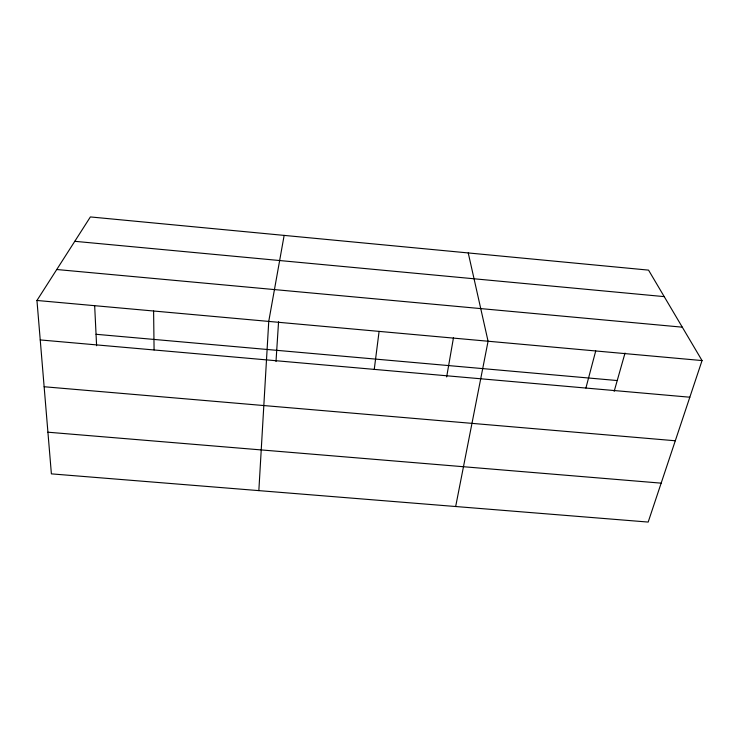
<?xml version="1.0" encoding="UTF-8"?>
<svg xmlns="http://www.w3.org/2000/svg" width="739" height="739" viewBox="0 0 739 739"><rect width="100%" height="100%" fill="white"/><g stroke="black" fill="none" stroke-linecap="round" stroke-linejoin="round"><path stroke-width="1.11" d="M258.844 490.622L268.747 321.41L284.146 235.399M275.998 361.537L278.566 321.733M374.257 369.38L379.098 331.386M446.652 376.927L453.506 337.547M455.667 506.52L488.073 341.233L468.24 252.941M585.898 388.049L595.717 350.96M614.164 391.347L625.028 353.057M702.05 360.567L648.177 522.067L51.388 473.865L36.95 300.468L90.38 216.933L648.546 270.123L702.05 360.567L36.95 300.468M47.915 432.204L661.156 483.149M44.137 386.746L675.298 440.767M96.052 334.287L617.231 380.548M40.239 339.931L689.829 397.212M56.746 269.513L682.3 327.174M74.787 241.311L664.232 296.625M94.675 305.918L96.606 345.732M153.601 311.008L154.082 349.972"/></g></svg>
